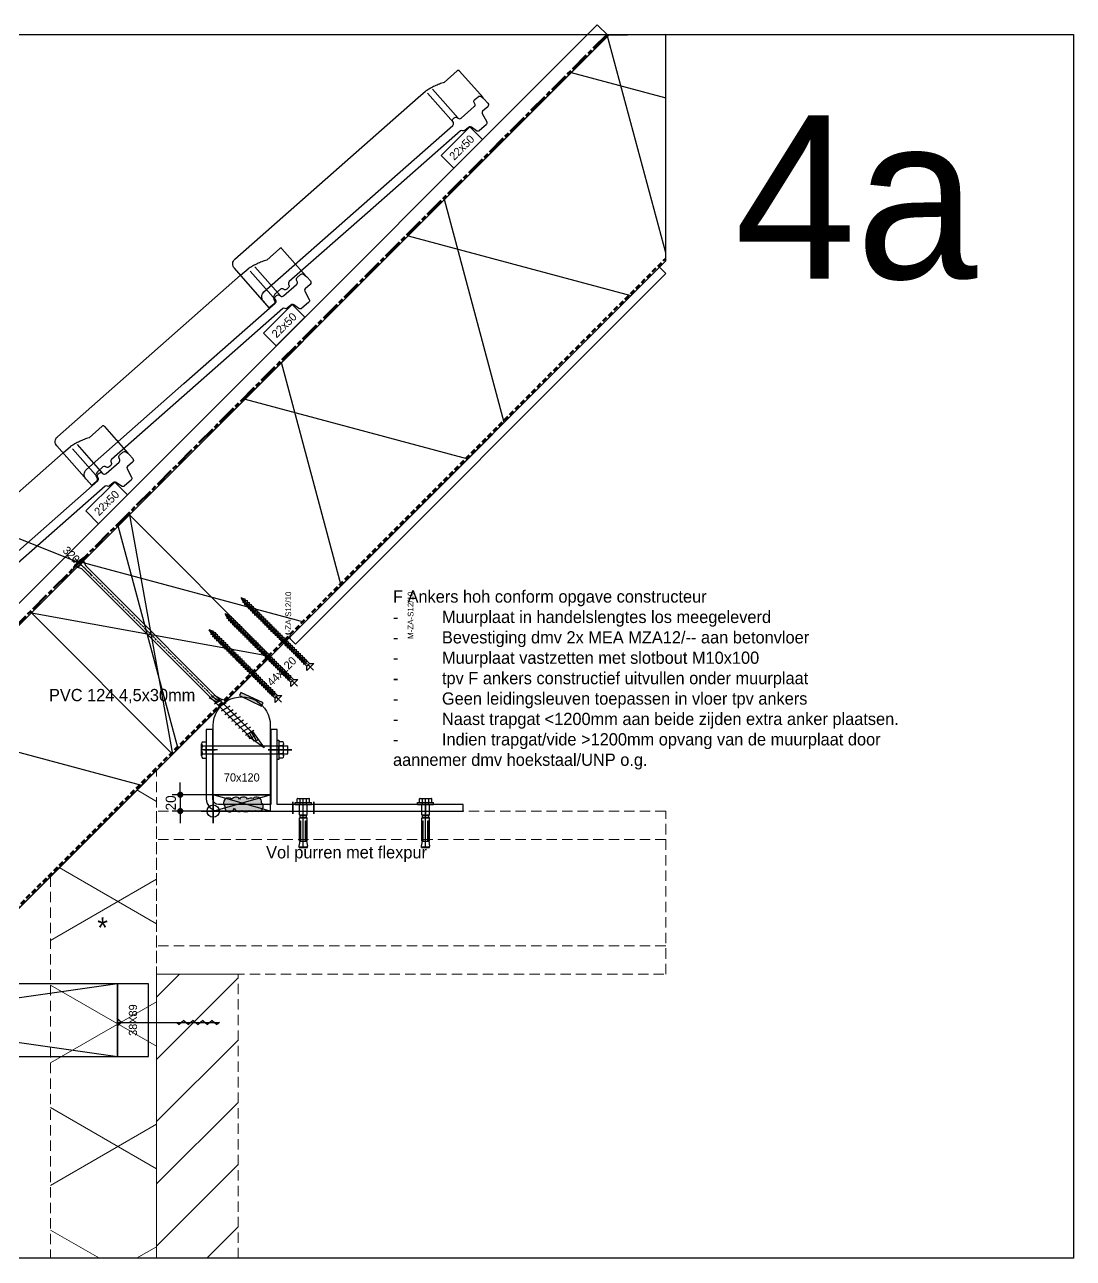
# Model space of a CAD drawing. Header units: millimetres. Extents: x -109306 to 269542, y -22401 to 197206.
# Drawn here: x 253256 to 254542, y -15974 to -14462 of the extents above; entities that cross this region are included whole.
import ezdxf
from ezdxf import colors
from ezdxf.entities.mleader import LeaderData, LeaderLine
from ezdxf.enums import TextEntityAlignment as Align
from ezdxf.math import Vec2, Vec3

# ---------------------------------------------------------------- set-up
doc = ezdxf.new("R2010")
doc.units = ezdxf.units.MM
for name, pattern in [('ACAD_ISO08W100', [36, 24, -3, 6, -3]), ('CENTER2', [1.125, 0.75, -0.125, 0.125, -0.125]), ('DASHDOT', [18.5, 12, -3, 0.5, -3]), ('DASHED', [19.049999999999997, 12.7, -6.35]), ('DASHED2', [9.524999999999999, 6.349999999999999, -3.174999999999999])]:
    doc.linetypes.add(name, pattern=pattern)
for name, color, linetype in [('EHP Bevestigingsmiddelen', 1, 'Continuous'), ('EHP Luchtdichting', 6, 'Continuous'), ('EHP Maatvoering', 1, 'Continuous'), ('EHP Tekst', 1, 'Continuous')]:
    doc.layers.add(name, color=color, linetype=linetype)
for name, color, linetype, lineweight in [('EHP Dampdichte folie', 3, 'DASHED2', 60), ('EHP Dampopen folie', 5, 'ACAD_ISO08W100', 60), ('EHP Derden', 8, 'DASHED', 13)]:
    doc.layers.add(name, color=color, linetype=linetype, lineweight=lineweight)
doc.layers.add('EHP Hulplijnen tekst niet printen', color=4, linetype='Continuous', plot=False)
doc.styles.add('BouwTek', font='arial.ttf')
doc.styles.get("Standard").update_dxf_attribs({"font": ''})
doc.styles.get('Standard').set_extended_font_data('Century Gothic')
doc.dimstyles.new('RFWOOD_FULL_DETAIL', dxfattribs={"dimscale": 5, "dimtxt": 2.5, "dimasz": 1.5, "dimexe": 2, "dimexo": 0, "dimgap": 1, "dimtad": 1, "dimdec": 0, "dimrnd": 0.001, "dimzin": 0, "dimdsep": 46, "dimtxsty": 'Standard', "dimblk1": 'DOT', "dimblk2": 'DOT', "dimsah": 1, "dimcen": 0.09, "dimdle": 2, "dimclrd": 6, "dimclre": 8, "dimclrt": 7, "dimazin": 0, "dimtfac": 1, "dimtdec": 0, "dimtix": 1, "dimtmove": 2, "dimatfit": 3, "dimfxl": 1, "dimtolj": 1, "dimtzin": 0, "dimarcsym": 0})

# ---------------------------------------------------------------- blocks, each defined once
blk = doc.blocks.new('*U724')
h = blk.add_hatch()
h.set_pattern_fill('ISOLATIE', color=256, scale=129.9999999999988, angle=90.00000000000001, style=0, pattern_type=2)
h.set_pattern_definition([(150, (2.364686224609592e-12, 8.751096975251757e-28), (-64.99999999999937, -112.583302491976), []), (210, (2.364686224609592e-12, 8.751096975251757e-28), (64.9999999999994, -112.583302491976), [])])
h.paths.add_polyline_path([(-129.9999999999993, 468.1924804552005), (-129.9999999999988, -5.388282412847426e-14), (0, 0), (1.771833159794451e-12, 598.1924656333542), (-64.99999999999883, 533.1924649630301)])
blk.add_lwpolyline([(-129.9999999999993, 468.1924804552005), (-129.9999999999988, -5.388282412847426e-14), (0, 0), (0, 0), (1.771833159794451e-12, 598.1924656333542), (-64.99999999999883, 533.1924649630301)], close=True)
blk = doc.blocks.new('*U675')
at = {"layer": 'EHP Bevestigingsmiddelen', "color": 1, "linetype": 'DASHDOT', "ltscale": 0.2}
blk.add_line((239.385843, -3.636214033244908e-15), (-9.120789999999943, 5.584688692939765e-16), dxfattribs=at)
at = {"layer": 'EHP Bevestigingsmiddelen'}
for p, q in [((-1.499999999999999, 9.5), (-2.5, 9.5)), ((-2.5, -9.5), (-2.5, 9.5)), ((7.041486534478669e-16, 11.5), (-1.499999999999999, 11.5)), ((-1.500000000000001, -11.5), (-1.499999999999999, 11.5)), ((-1.500000000000001, -11.5), (-1.499999999999999, 11.5)), ((0.7862359999999174, 5.334553000000597), (-1.5, 5.334553000000597)), ((-7.041486534478669e-16, -11.5), (7.041486534478669e-16, 11.5)), ((5.766851000000315, 3.000001000000338), (0.7862359999999174, 5.334553000000597)), ((0.7862359999999168, -5.334553000000597), (0.7862359999999174, 5.334553000000597)), ((293.8792100000001, 3.000001000000331), (5.766851000000315, 3.000001000000338)), ((238.8152770000006, 1.471101000002815), (227.9880080000003, 4.376712999997832)), ((239.6985880000002, -1.663065000000646), (228.8713180000004, 1.242548000001986)), ((240.9935390000001, -6.000001000000342), (237.8877090000005, 5.591109000000866)), ((240.9935370000003, -5.999998999999665), (237.8877090000005, 5.591109000000866)), ((246.9935370000003, -5.999998999999666), (243.8877090000005, 5.591111000001543)), ((252.9935370000003, -5.999998999999666), (249.8877069999999, 5.591111000001542)), ((253.0150560000002, -6.08030799999688), (249.9092259999998, 5.510801999997052)), ((259.0150560000002, -6.08030799999688), (255.9092280000004, 5.510801999997052)), ((265.0150560000002, -6.080307999996881), (261.9092280000004, 5.510801999997051)), ((271.0150540000004, -6.080307999996881), (267.9092259999998, 5.510801999997051)), ((277.0150560000002, -6.080307999996882), (273.9092259999998, 5.51080000000365)), ((283.0150560000002, -6.080307999996882), (279.9092280000004, 5.51080199999705)), ((289.0150560000002, -6.080307999996883), (285.9092280000004, 5.51080199999705)), ((295.0150540000004, -6.080307999996883), (291.9092259999998, 5.510801999997049)), ((292.6035300000003, 2.919622000001247), (298.528182, 4.509565000000286)), ((293.3277360000002, 0.2168509999973979), (304.1550050000005, 3.12246299999969)), ((318.8792100000001, -0.08030799999688439), (293.8792100000001, 4.000001000000331)), ((293.8792100000001, 3.000001000000331), (298.8835730000001, 3.183227000001345)), ((294.0519410000006, -2.485919999999176), (304.8792100000001, 0.4196920000031165)), ((300.5626090000005, -3.083022999999237), (298.7890700000007, 3.535917000001056)), ((306.6791830000002, -2.080307999996883), (305.4978920000003, 2.32832900000357)), ((-1.500000000000001, -9.5), (-2.5, -9.5)), ((0.7862359999999168, -5.334553000000597), (-1.5, -5.334553000000597)), ((-7.041486534478669e-16, -11.5), (-1.500000000000001, -11.5)), ((0.7862359999999168, -5.334553000000597), (5.766859000000295, -2.999998999999662)), ((294.4791560000003, -2.999998999999669), (5.766859000000295, -2.999998999999662)), ((240.5818980000004, -4.797229999996492), (229.754629, -1.891618000001475)), ((300.5471219999999, -3.025223999997259), (294.1896880000004, -2.999998999999669)), ((294.4791560000003, -3.999998999999669), (318.8792100000001, -0.08030799999688439))]:
    blk.add_line(p, q, dxfattribs=at)
blk.add_arc((28.29265649457668, -1.596603505066713e-14), 32.22479936311466, 162.8542148079576, 197.1457851920423, dxfattribs=at)
blk = doc.blocks.new('*U744')
at = {"layer": 'EHP Bevestigingsmiddelen', "color": 1, "linetype": 'DASHDOT', "ltscale": 0.2}
blk.add_line((13.70786104431774, -13.70786104431782), (-6.449372458778408, 6.449372458778413), dxfattribs=at)
at = {"layer": 'EHP Bevestigingsmiddelen', "xscale": -1, "rotation": 134.9999999999999}
blk.add_blockref('*U675', (0, 0), dxfattribs=at)
at = {"layer": 'EHP Hulplijnen tekst niet printen', "insert": (-11.13097796459043, 11.13097796459047), "char_height": 10, "attachment_point": 5, "rotation": 314.9999999999999}
blk.add_mtext_dynamic_manual_height_columns('320', width=10.98533508774472, gutter_width=17.5, heights=[0], dxfattribs=at)
blk = doc.blocks.new('*U720')
h = blk.add_hatch()
h.set_pattern_fill('ISOLATIE', color=256, scale=244.9999999999982, angle=45.00000008545901, style=0, pattern_type=2)
h.set_pattern_definition([(105.000000085459, (3.151238372976862e-12, -3.151238363576458e-12), (-236.6518273462404, -63.41066640309303), []), (165.000000085459, (3.151238372976862e-12, -3.151238363576458e-12), (-63.41066569714122, -236.6518275353995), [])])
h.paths.add_polyline_path([(778.6193429047969, 1125.101668525682), (-173.2411616490992, 173.2411611323065), (0, 0), (849.1248738544109, 849.1248763874147), (849.1248751209132, 1126.515874854648)])
blk.add_lwpolyline([(778.6193429047969, 1125.101668525682), (-173.2411616490992, 173.2411611323065), (0, 0), (0, 0), (849.1248738544109, 849.1248763874147), (849.1248751209132, 1126.515874854648)], close=True)
blk = doc.blocks.new('*U695')
at = {"linetype": 'DASHED'}
for p, q in [((624.4165200935822, 164.9999999999995), (0, 164.9999999999995)), ((624.4165200935822, 35), (0, 35))]:
    blk.add_line(p, q, dxfattribs=at)
blk.add_lwpolyline([(0, 0), (624.4165200935822, 0), (624.4165200935822, 199.9999999999995), (0, 199.9999999999995)], close=True)
blk = doc.blocks.new('*U779')
blk.add_lwpolyline([(0, 0), (642.2765652333262, 0), (642.2765652333262, 11), (0, 11)], close=True)
blk = doc.blocks.new('*U739')
h = blk.add_hatch()
h.set_pattern_fill('ANSI31', color=0, scale=17)
h.set_pattern_definition([(45, (0, 0), (-38.1660885145439, 38.1660885145439), [])])
h.paths.add_polyline_path([(99.99999999999997, 348.1924801726781), (-2.842170943040401e-14, 348.1924801726781), (-3.552713678800501e-15, 0), (100, 0)])
at = {"color": 0}
blk.add_lwpolyline([(0, 0), (100, 0), (99.99999999999997, 348.1924801726781), (-2.842170943040401e-14, 348.1924801726781)], close=True, dxfattribs=at)
blk = doc.blocks.new('*U829')
at = {"layer": 'EHP Luchtdichting'}
h = blk.add_hatch(color=256, dxfattribs=at)
h.dxf.hatch_style = 1
h.paths.add_polyline_path([(0.9661719328224038, 2.031996997100926), (-0.9661701618453697, -2.031997839162397), (26.12712874657679, -14.91427847028089), (28.05947084124456, -10.85028363401756)])
blk.add_lwpolyline([(0.9661719328224038, 2.031996997100926), (-0.9661701618453697, -2.031997839162397), (26.12712874657679, -14.91427847028089), (28.05947084124456, -10.85028363401756)], close=True, dxfattribs=at)
at = {"layer": 'EHP Tekst', "insert": (-234.5039613758325, 6.213475580671535), "char_height": 15, "attachment_point": 1}
blk.add_mtext('PVC 124 4,5x30mm', dxfattribs=at)
blk = doc.blocks.new('*U759')
at = {"layer": 'EHP Luchtdichting'}
h = blk.add_hatch(color=256, dxfattribs=at)
h.dxf.hatch_style = 1
h.paths.add_polyline_path([(17.97759843484995, 6.701033137158442, 0.5009931629464283), (8.369659142077099, 6.442218687980642, 0.9851154384178286), (1.06581410364015e-14, -2.155247569103102, 0.9803917446527538), (11.76817132044753, -4.490560694216697, 0.5432578860194801), (21.46068808083244, -7.211137894833032, 0.394785033153239), (29.65786921052789, -7.246099760520431, 0.3701170350084084), (37.46962585492905, -7.132079360571717, 0.9884348518990276), (44.98374915430769, 2.223051172029507, 0.7463641936139047), (34.64080124791234, 7.25994427138197, 0.3133491858978724), (27.82827717537232, 6.56387845980888, 0.5225869111324672)])
for centre, start, end in [((4.249297716562587, 2.080725626753555), 46.6284298213203, 224.9100278375492), ((13.27036341031687, 2.98055757295848), 38.32192274080449, 144.7641480450226), ((22.85524328130266, 3.206955182694207), 34.02034251008087, 144.384259526181), ((31.73535485930694, 2.010336544804687), 61.03723900159045, 130.6305988642216), ((39.0649711640636, 3.206955182694209), 350.5617818399564, 137.5071511889275), ((41.17227429106462, -2.410808921549734), 231.8947431954216, 50.56178183995668), ((5.907210330250173, -3.206373686267818), 169.9104195340665, 347.6413057235723), ((17.49690912049079, -2.706866993393725), 197.2944436649327, 311.3479246606533), ((25.57796785237284, -2.846735612404869), 226.6688991949123, 312.8423583533614), ((33.49728130617957, -2.635360691806648), 230.2154865366231, 311.4569730964595)]:
    blk.add_arc(centre, 5.999999999999999, start, end)
at = {"layer": 'EHP Tekst', "insert": (50.62367411404387, -51.01149848546788), "char_height": 15, "attachment_point": 1}
blk.add_mtext('Vol purren met flexpur', dxfattribs=at)
blk = doc.blocks.new('*U769')
blk.add_lwpolyline([(0, 0), (973.073719885903, 973.073719885907), (959.6386910433581, 986.508748728451), (-13.43502884254485, 13.43502884254394)], close=True)
blk = doc.blocks.new('*U682')
for p, q in [((0, -3.006056495016537), (-4.982855976176549, 2.810733797318337)), ((0, 3), (-9.094947017729282e-13, -123.006056495017)), ((0, -3.006056495016537), (4.982855976176552, 2.810733797318335)), ((-2.491427988089184, -79.38012930250544), (2.491427988087368, -73.56333901017058)), ((-9.078414705378649e-13, -70.65494386400314), (2.491427988087368, -73.56333901017058)), ((-2.491427988089184, -79.38012930250544), (2.491427988087366, -85.19691959484032)), ((-2.491427988089168, -91.0137098871752), (2.491427988087366, -85.19691959484032)), ((-2.491427988089168, -91.0137098871752), (2.491427988087366, -96.83050017951007)), ((-2.491427988089176, -102.6472904718449), (2.491427988087366, -96.83050017951007)), ((-2.491427988089176, -102.6472904718449), (2.491427988087366, -108.4640807641798)), ((-2.491427988089184, -114.2808710565147), (2.491427988087366, -108.4640807641798)), ((-2.491427988089184, -114.2808710565147), (2.491427988087367, -120.0976613488496)), ((-9.094947017729282e-13, -123.006056495017), (2.491427988087367, -120.0976613488496))]:
    blk.add_line(p, q)
blk = doc.blocks.new('_DOT')
at = {"color": 0, "linetype": 'ByBlock'}
blk.add_line((-0.5, 0), (-1, 0), dxfattribs=at)
at = {"color": 0, "linetype": 'ByBlock', "const_width": 0.5}
blk.add_lwpolyline([(-0.25, 0, 1), (0.25, 0, 1)], format="xyb", close=True, dxfattribs=at)
blk = doc.blocks.new('*D865')
at = {"layer": 'Defpoints', "color": 0, "transparency": 16777216}
for p in [(253486.4225142798, -15405.49323908675), (253446.4989692323, -15425.49323908675), (253486.9225142798, -15425.49323908675)]:
    blk.add_point(p, dxfattribs=at)
at = {"layer": 'EHP Maatvoering', "color": 6, "lineweight": -2, "transparency": 16777216}
for p, q in [((253446.4989692323, -15397.99323908675), (253446.4989692323, -15390.49323908675)), ((253446.4989692323, -15405.49323908675), (253446.4989692323, -15425.49323908675)), ((253446.4989692323, -15432.99323908675), (253446.4989692323, -15440.49323908675))]:
    blk.add_line(p, q, dxfattribs=at)
at = {"layer": 'EHP Maatvoering', "color": 8, "lineweight": -2, "transparency": 16777216}
for p, q in [((253486.4225142798, -15405.49323908675), (253436.4989692323, -15405.49323908675)), ((253486.9225142798, -15425.49323908675), (253436.4989692323, -15425.49323908675))]:
    blk.add_line(p, q, dxfattribs=at)
at = {"layer": 'EHP Maatvoering', "color": 6, "lineweight": -2, "transparency": 16777216, "xscale": 7.5, "yscale": 7.5, "zscale": 7.5}
for p, rotation in [((253446.4989692323, -15405.49323908675), 270), ((253446.4989692323, -15425.49323908675), 90)]:
    blk.add_blockref('_DOT', p, dxfattribs=dict(at, rotation=rotation))
at = {"layer": 'EHP Maatvoering', "color": 7, "transparency": 16777216, "insert": (253434.9345572677, -15415.49323908671), "char_height": 12.5, "attachment_point": 5, "rotation": 90}
blk.add_mtext('\\A1;20', dxfattribs=at)
blk = doc.blocks.new('BNOVH000B$2')
at = {"color": 1, "linetype": 'Continuous', "ltscale": 400}
blk.add_lwpolyline([(-4.607633, -72.63407099999999), (-0.507161, -7.984014999999999, -0.414214), (7.983656, -0.505826), (306.765381, -19.461395)], format="xyb", dxfattribs=at)
at = {"color": 1, "linetype": 'DASHED2', "ltscale": 400}
blk.add_lwpolyline([(306.765381, -19.461395), (318.913177, -20.232227, -0.063748), (342.582732, -28.872767), (363.816071, -30.219614, -0.414214), (365.685305, -32.342388), (362.930328, -75.772003)], format="xyb", dxfattribs=at)
for points in [[(315.653687, -71.612961), (318.674286, -24.001543)], [(323.528778, -72.112488), (326.549377, -24.501074)]]:
    blk.add_lwpolyline(points, dxfattribs=at)
at = {"color": 7, "linetype": 'Continuous', "ltscale": 400}
for points in [[(162.939163, -75.24762), (35.388271, -67.155594, 0.346419), (32.332868, -69.26175699999999), (32.208397, -69.663368, -0.34642), (29.152066, -71.76974), (26.880663, -71.62571700000001, -0.346418), (24.116321, -69.149877), (24.043949, -68.736298, 0.346419), (21.27807, -66.260763), (12.150923, -65.681381, 0.339449), (6.694334, -69.342673), (6.107766000000001, -71.08606, -0.339452), (3.074921, -73.12224300000001), (-4.607633, -72.63407099999999), (-3.911165, -61.656105, -0.414214), (4.57868, -54.17960799999999), (163.721054, -64.275009)], [(163.721054, -64.275009), (312.597626, -73.719734, 0.34642), (315.65294, -71.612962), (316.081909, -70.22963, -0.346418), (319.137209, -68.122364), (320.513977, -68.210251, -0.346419), (323.278875, -70.685866), (323.528778, -72.112488, 0.34642), (326.293636, -74.589384), (347.527344, -75.935265, 0.34642), (350.582755, -73.829089), (351.011627, -72.44516, -0.346409), (354.067276, -70.339005), (359.435699, -70.67935200000001, -0.346429), (362.200625, -73.155084), (362.653351, -75.73613), (362.783844, -78.09605400000001), (362.351929, -84.892128, -0.414214), (359.167991, -87.69696), (350.891724, -87.171593, 0.346418), (348.683398, -88.693428), (345.226959, -99.860466, -0.34642), (342.170061, -101.96707), (331.379486, -101.282631, -0.345772), (328.614772, -98.812945), (327.279694, -91.291748, 0.345782), (324.515422, -88.822875), (318.587646, -88.446442, -0.348737), (316.607744, -86.658449, 0.348633), (314.626961, -84.870368), (162.939163, -75.24762)]]:
    blk.add_lwpolyline(points, format="xyb", dxfattribs=at)
blk = doc.blocks.new('*U791')
blk.add_lwpolyline([(6.617444900424224e-24, -5.898893589963744e-24), (-3.952393967665557e-14, 89), (-38.00000000000005, 88.99999999999999), (-38, -1.687538997430238e-14)], close=True)
at = {"color": 1, "flags": 8}
blk.add_attdef('38X89', text='', height=10, rotation=90.00000000000001, dxfattribs=at).set_placement((-18.99999657066431, 44.5000056701973), align=Align.MIDDLE_CENTER)
blk = doc.blocks.new('*U795')
blk.add_lwpolyline([(4.679240163218177e-24, -4.679240163218432e-24), (35.35533905932834, 35.35533905932641), (19.79898987322471, 50.91168824543088), (-15.55634918610362, 15.55634918610447)], close=True)
at = {"color": 1, "flags": 8}
blk.add_attdef('22X50', text='', height=10, rotation=44.99999999999844, dxfattribs=at).set_placement((9.89949534819311, 25.45584457970956), align=Align.MIDDLE_CENTER)
blk = doc.blocks.new('*U817')
at = {"linetype": 'CENTER2', "ltscale": 5}
blk.add_line((-5.199999988079071, 0), (119.9997604191303, 0), dxfattribs=at)
at = {"linetype": 'Continuous', "ltscale": 100}
for p, q in [((0, -6), (0, 6)), ((0, 6), (3.800000011920929, 2.199999988079071)), ((3.800000011920929, 2.199999988079071), (7.321000009775162, 2.199999988079071)), ((3.800000011920929, 2.199999988079071), (3.800000011920929, -2.199999988079071)), ((7.321000009775162, 2.199999988079071), (8.500431448221207, 3.199999988079071)), ((7.321000009775162, 2.199999988079071), (8.500431448221207, -2.2016980946064)), ((9.679862886667252, 2.199999988079071), (8.500431448221207, 3.199999988079071)), ((8.500431448221207, 3.199999988079071), (8.500431448221207, -0.9210883378982544)), ((9.679862886667252, 2.199999988079071), (10.85929435491562, 2.199999988079071)), ((9.679862886667252, 2.199999988079071), (10.85929435491562, -2.2016980946064)), ((10.85929435491562, 2.199999988079071), (12.03872579336166, 3.199999988079071)), ((10.85929435491562, 2.199999988079071), (12.03872579336166, -2.2016980946064)), ((13.21815726161003, 2.199999988079071), (12.03872579336166, 3.199999988079071)), ((12.03872579336166, 3.199999988079071), (12.03872579336166, -0.9210883378982544)), ((13.21815726161003, 2.199999988079071), (14.39758870005608, 2.199999988079071)), ((13.21815726161003, 2.199999988079071), (14.39758870005608, -2.2016980946064)), ((14.39758870005608, 2.199999988079071), (15.57702013850212, 3.199999988079071)), ((14.39758870005608, 2.199999988079071), (15.57702013850212, -2.2016980946064)), ((16.75645160675049, 2.199999988079071), (15.57702013850212, 3.199999988079071)), ((15.57702013850212, 3.199999988079071), (15.57702013850212, -0.9210883378982544)), ((16.75645160675049, 2.199999988079071), (17.93588304519653, 2.199999988079071)), ((16.75645160675049, 2.199999988079071), (17.93588304519653, -2.2016980946064)), ((17.93758869171143, 2.199999988079071), (19.11702015995979, 3.199999988079071)), ((17.93758869171143, 2.199999988079071), (19.11702015995979, -2.2016980946064)), ((19.11702015995979, 3.199999988079071), (19.11702015995979, -0.9210883378982544)), ((20.29645159840584, 2.199999988079071), (19.11702015995979, 3.199999988079071)), ((20.29645159840584, 2.199999988079071), (21.47588306665421, -2.2016980946064)), ((20.29645159840584, 2.199999988079071), (21.47588306665421, 2.199999988079071)), ((21.47588306665421, 2.199999988079071), (22.65531450510025, 3.199999988079071)), ((21.47588306665421, 2.199999988079071), (22.65531450510025, -2.2016980946064)), ((23.83645159006119, 2.199999988079071), (22.65702015161514, 3.199999988079071)), ((22.65702015161514, 3.199999988079071), (22.65702015161514, -0.9210883378982544)), ((23.83645159006119, 2.199999988079071), (25.01588305830956, 2.199999988079071)), ((23.83645159006119, 2.199999988079071), (25.01588305830956, -2.2016980946064)), ((25.01588305830956, 2.199999988079071), (26.1953144967556, 3.199999988079071)), ((25.01588305830956, 2.199999988079071), (26.1953144967556, -2.2016980946064)), ((26.19702014327049, 3.199999988079071), (26.19702014327049, -0.9210883378982544)), ((27.37645161151886, 2.199999988079071), (26.19702014327049, 3.199999988079071)), ((27.37645161151886, 2.199999988079071), (28.5558830499649, -2.2016980946064)), ((27.37645161151886, 2.199999988079071), (28.5558830499649, 2.199999988079071)), ((28.5558830499649, 2.199999988079071), (29.73531451821327, 3.199999988079071)), ((28.5558830499649, 2.199999988079071), (29.73531451821327, -2.2016980946064)), ((29.73702016472816, 3.199999988079071), (29.73702016472816, -0.9210883378982544)), ((30.91645160317421, 2.199999988079071), (29.73702016472816, 3.199999988079071)), ((30.91645160317421, 2.199999988079071), (32.09588304162025, -2.2016980946064)), ((30.91645160317421, 2.199999988079071), (32.09588304162025, 2.199999988079071)), ((32.09588304162025, 2.199999988079071), (33.27531450986862, 3.199999988079071)), ((32.09588304162025, 2.199999988079071), (33.27531450986862, -2.2016980946064)), ((33.27702015638351, 3.199999988079071), (33.27702015638351, -0.9210883378982544)), ((34.45645159482956, 2.199999988079071), (33.27702015638351, 3.199999988079071)), ((34.45645159482956, 2.199999988079071), (35.63588306307793, -2.2016980946064)), ((34.45645159482956, 2.199999988079071), (35.63588306307793, 2.199999988079071)), ((35.63588306307793, 2.199999988079071), (36.81531450152397, 3.199999988079071)), ((35.63588306307793, 2.199999988079071), (36.81531450152397, -2.2016980946064)), ((36.81702014803886, 3.199999988079071), (36.81702014803886, -0.9210883378982544)), ((37.99645161628723, 2.199999988079071), (36.81702014803886, 3.199999988079071)), ((37.99645161628723, 2.199999988079071), (39.17588305473328, 2.199999988079071)), ((37.99645161628723, 2.199999988079071), (39.17588305473328, -2.2016980946064)), ((39.17588305473328, 2.199999988079071), (40.35531449317932, 3.199999988079071)), ((39.17588305473328, 2.199999988079071), (40.35531449317932, -2.2016980946064)), ((41.53645160794258, 2.199999988079071), (40.35702013969421, 3.199999988079071)), ((40.35702013969421, 3.199999988079071), (40.35702013969421, -0.9210883378982544)), ((41.53645160794258, 2.199999988079071), (42.71588304638863, 2.199999988079071)), ((41.53645160794258, 2.199999988079071), (42.71588304638863, -2.2016980946064)), ((42.71588304638863, 2.199999988079071), (43.89531451463699, 3.199999988079071)), ((42.71588304638863, 2.199999988079071), (43.89531451463699, -2.2016980946064)), ((45.07645159959793, 2.199999988079071), (43.89702016115189, 3.199999988079071)), ((43.89702016115189, 3.199999988079071), (43.89702016115189, -0.9210883378982544)), ((45.07645159959793, 2.199999988079071), (46.2558830678463, 2.199999988079071)), ((45.07645159959793, 2.199999988079071), (46.2558830678463, -2.2016980946064)), ((46.2558830678463, 2.199999988079071), (47.43531450629234, 3.199999988079071)), ((46.2558830678463, 2.199999988079071), (47.43531450629234, -2.2016980946064)), ((48.61645159125328, 2.199999988079071), (47.43702015280724, 3.199999988079071)), ((47.43702015280724, 3.199999988079071), (47.43702015280724, -0.9210883378982544)), ((48.61645159125328, 2.199999988079071), (49.79588305950165, 2.199999988079071)), ((48.61645159125328, 2.199999988079071), (49.79588305950165, -2.2016980946064)), ((49.79588305950165, 2.199999988079071), (50.97531449794769, 3.199999988079071)), ((49.79588305950165, 2.199999988079071), (50.97531449794769, -2.2016980946064)), ((52.15645161271095, 2.199999988079071), (50.97702014446259, 3.199999988079071)), ((50.97702014446259, 3.199999988079071), (50.97702014446259, -0.9210883378982544)), ((52.15645161271095, 2.199999988079071), (53.335883051157, 2.199999988079071)), ((52.15645161271095, 2.199999988079071), (53.335883051157, -2.2016980946064)), ((53.335883051157, 2.199999988079071), (54.51531448960304, 3.199999988079071)), ((53.335883051157, 2.199999988079071), (54.51531448960304, -2.2016980946064)), ((54.51702016592026, 3.199999988079071), (54.51702016592026, -0.9210883378982544)), ((55.6964516043663, 2.199999988079071), (54.51702016592026, 3.199999988079071)), ((55.6964516043663, 2.199999988079071), (56.87588304281235, -2.2016980946064)), ((55.6964516043663, 2.199999988079071), (56.87588304281235, 2.199999988079071)), ((56.87588304281235, 2.199999988079071), (58.05531451106071, 3.199999988079071)), ((56.87588304281235, 2.199999988079071), (58.05531451106071, -2.2016980946064)), ((58.05702015757561, 3.199999988079071), (58.05702015757561, -0.9210883378982544)), ((59.23645159602165, 2.199999988079071), (58.05702015757561, 3.199999988079071)), ((59.23645159602165, 2.199999988079071), (60.41588306427002, -2.2016980946064)), ((59.23645159602165, 2.199999988079071), (60.41588306427002, 2.199999988079071)), ((60.41588306427002, 2.199999988079071), (61.59531450271606, 3.199999988079071)), ((60.41588306427002, 2.199999988079071), (61.59531450271606, -2.2016980946064)), ((61.59702014923096, 3.199999988079071), (61.59702014923096, -0.9210883378982544)), ((62.77645161747932, 2.199999988079071), (61.59702014923096, 3.199999988079071)), ((62.77645161747932, 2.199999988079071), (63.95588305592537, -2.2016980946064)), ((62.77645161747932, 2.199999988079071), (63.95588305592537, 2.199999988079071)), ((63.95588305592537, 2.199999988079071), (65.13531449437141, 3.199999988079071)), ((63.95588305592537, 2.199999988079071), (65.13531449437141, -2.2016980946064)), ((65.1370201408863, 3.199999988079071), (65.1370201408863, -0.9210883378982544)), ((66.31645160913467, 2.199999988079071), (65.1370201408863, 3.199999988079071)), ((66.31645160913467, 2.199999988079071), (67.49588304758072, -2.2016980946064)), ((66.31645160913467, 2.199999988079071), (67.49588304758072, 2.199999988079071)), ((67.49588304758072, 2.199999988079071), (68.67531451582909, 3.199999988079071)), ((67.49588304758072, 2.199999988079071), (68.67531451582909, -2.2016980946064)), ((69.85474595427513, 2.199999988079071), (68.67531451582909, 3.199999988079071)), ((68.67531451582909, 3.199999988079071), (68.67531451582909, -0.9210883378982544)), ((69.85474595427513, 2.199999988079071), (71.03417739272118, -2.2016980946064)), ((69.85474595427513, 2.199999988079071), (71.03417739272118, 2.199999988079071)), ((71.03417739272118, 2.199999988079071), (72.21360886096954, 3.199999988079071)), ((71.03417739272118, 2.199999988079071), (72.21360886096954, -2.2016980946064)), ((72.21360886096954, 3.199999988079071), (72.21360886096954, -0.9210883378982544)), ((73.39304029941559, 2.199999988079071), (72.21360886096954, 3.199999988079071)), ((73.39304029941559, 2.199999988079071), (74.57247176766396, 2.199999988079071)), ((73.39304029941559, 2.199999988079071), (74.57247176766396, -2.2016980946064)), ((74.57247176766396, 2.199999988079071), (75.75190320611, 3.199999988079071)), ((74.57247176766396, 2.199999988079071), (75.75190320611, -2.2016980946064)), ((75.75190320611, 3.199999988079071), (75.75190320611, -0.9210883378982544)), ((76.93133464455605, 2.199999988079071), (75.75190320611, 3.199999988079071)), ((76.93133464455605, 2.199999988079071), (78.11076611280441, 2.199999988079071)), ((76.93133464455605, 2.199999988079071), (78.11076611280441, -2.2016980946064)), ((78.11076611280441, 2.199999988079071), (79.29019755125046, 3.199999988079071)), ((78.11076611280441, 2.199999988079071), (79.29019755125046, -2.2016980946064)), ((79.29019755125046, 3.199999988079071), (79.29019755125046, -0.9210883378982544)), ((80.46962901949883, 2.199999988079071), (79.29019755125046, 3.199999988079071)), ((80.46962901949883, 2.199999988079071), (81.64906045794487, 2.199999988079071)), ((80.46962901949883, 2.199999988079071), (81.64906045794487, -2.2016980946064)), ((81.64906045794487, 2.199999988079071), (82.82849189639091, 3.199999988079071)), ((81.64906045794487, 2.199999988079071), (82.82849189639091, -2.2016980946064)), ((82.82849189639091, 3.199999988079071), (82.82849189639091, -0.9210883378982544)), ((84.00792336463928, 2.199999988079071), (82.82849189639091, 3.199999988079071)), ((84.00792336463928, 2.199999988079071), (85.18735480308533, 2.199999988079071)), ((84.00792336463928, 2.199999988079071), (85.18735480308533, -2.2016980946064)), ((85.18735480308533, 2.199999988079071), (86.3667862713337, 3.199999988079071)), ((85.18735480308533, 2.199999988079071), (86.3667862713337, -2.2016980946064)), ((86.3667862713337, 3.199999988079071), (86.3667862713337, -0.9210883378982544)), ((87.54621770977974, 2.199999988079071), (86.3667862713337, 3.199999988079071)), ((87.54621770977974, 2.199999988079071), (88.72564914822578, 2.199999988079071)), ((87.54621770977974, 2.199999988079071), (88.72564914822578, -2.2016980946064)), ((88.72564914822578, 2.199999988079071), (89.90508061647415, 3.199999988079071)), ((88.72564914822578, 2.199999988079071), (89.90508061647415, -2.2016980946064)), ((89.90508061647415, 3.199999988079071), (89.90508061647415, -0.9210883378982544)), ((91.0845120549202, 2.199999988079071), (89.90508061647415, 3.199999988079071)), ((91.0845120549202, 2.199999988079071), (92.26394352316856, 2.199999988079071)), ((91.0845120549202, 2.199999988079071), (92.26394352316856, -2.2016980946064)), ((92.26394352316856, 2.199999988079071), (93.44337496161461, 3.199999988079071)), ((92.26394352316856, 2.199999988079071), (93.44337496161461, -2.2016980946064)), ((93.44337496161461, 3.199999988079071), (93.44337496161461, -0.9210883378982544)), ((94.62280640006065, 2.199999988079071), (93.44337496161461, 3.199999988079071)), ((94.62280640006065, 2.199999988079071), (95.80223786830902, 2.199999988079071)), ((94.62280640006065, 2.199999988079071), (95.80223786830902, -2.2016980946064)), ((95.80223786830902, 2.199999988079071), (96.98166930675507, 3.199999988079071)), ((95.80223786830902, 2.199999988079071), (96.98166930675507, -2.2016980946064)), ((96.98166930675507, 3.199999988079071), (96.98166930675507, -0.9210883378982544)), ((98.16110077500343, 2.199999988079071), (96.98166930675507, 3.199999988079071)), ((98.16110077500343, 2.199999988079071), (99.34053221344948, 2.199999988079071)), ((98.16110077500343, 2.199999988079071), (99.34053221344948, -2.2016980946064)), ((99.34053221344948, 2.199999988079071), (100.5199636518955, 3.199999988079071)), ((99.34053221344948, 2.199999988079071), (100.5199636518955, -2.2016980946064)), ((100.5216693282127, 3.199999988079071), (100.5216693282127, -0.9210883378982544)), ((101.7011007666588, 2.199999988079071), (100.5216693282127, 3.199999988079071)), ((101.7011007666588, 2.199999988079071), (102.8805322051048, -2.2016980946064)), ((101.7011007666588, 2.199999988079071), (102.8805322051048, 2.199999988079071)), ((102.8805322051048, 2.199999988079071), (104.0599636733532, 3.199999988079071)), ((102.8805322051048, 2.199999988079071), (104.0599636733532, -2.2016980946064)), ((104.0599636733532, 3.199999988079071), (104.0599636733532, -0.9210883378982544)), ((105.2393951117992, 2.199999988079071), (104.0599636733532, 3.199999988079071)), ((105.2411007583141, 2.199999988079071), (106.4205322265625, -2.2016980946064)), ((105.2411007583141, 2.199999988079071), (106.4205322265625, 2.199999988079071)), ((106.4205322265625, 2.199999988079071), (107.5999636650085, 3.199999988079071)), ((106.4205322265625, 2.199999988079071), (107.5999636650085, -2.2016980946064)), ((108.7793951034546, 2.199999988079071), (107.5999636650085, 3.199999988079071)), ((107.5999636650085, 3.199999988079071), (107.5999636650085, -0.9210883378982544)), ((108.7793951034546, 2.199999988079071), (109.958826571703, -2.2016980946064)), ((108.7793951034546, 2.199999988079071), (109.958826571703, 2.199999988079071)), ((109.958826571703, 2.199999988079071), (111.138258010149, 3.199999988079071)), ((109.958826571703, 2.199999988079071), (111.138258010149, -2.2016980946064)), ((111.138258010149, 3.199999988079071), (111.138258010149, -0.9210883378982544)), ((112.3176894783974, 1.800000011920929), (111.138258010149, 3.199999988079071)), ((112.3176894783974, 1.800000011920929), (113.4971209168434, -1.801698088645935)), ((112.3176894783974, 1.800000011920929), (113.4971209168434, 1.599999994039536)), ((113.4971209168434, 1.599999994039536), (114.6765523552895, -1.601698100566864)), ((114.6765523552895, 2.599999994039536), (114.6765523552895, -0.9210883378982544)), ((115.8559838235378, 1.199999988079071), (117.0354152619839, -1.2016980946064)), ((3.800000011920929, -2.199999988079071), (0, -6)), ((3.800000011920929, -2.199999988079071), (8.500431448221207, -2.2016980946064)), ((8.500431448221207, -2.2016980946064), (9.679862886667252, -3.2016980946064)), ((10.85929435491562, -2.2016980946064), (9.679862886667252, -3.2016980946064)), ((10.85929435491562, -2.2016980946064), (12.03872579336166, -2.2016980946064)), ((12.03872579336166, -2.2016980946064), (13.21815726161003, -3.2016980946064)), ((14.39758870005608, -2.2016980946064), (13.21815726161003, -3.2016980946064)), ((14.39758870005608, -2.2016980946064), (15.57702013850212, -2.2016980946064)), ((15.57702013850212, -2.2016980946064), (16.75645160675049, -3.2016980946064)), ((17.93588304519653, -2.2016980946064), (16.75645160675049, -3.2016980946064)), ((17.93758869171143, -2.2016980946064), (19.11702015995979, -2.2016980946064)), ((19.11702015995979, -2.2016980946064), (20.29645159840584, -3.2016980946064)), ((21.47588306665421, -2.2016980946064), (20.29645159840584, -3.2016980946064)), ((21.47588306665421, -2.2016980946064), (22.65531450510025, -2.2016980946064)), ((22.65702015161514, -2.2016980946064), (23.83645159006119, -3.2016980946064)), ((25.01588305830956, -2.2016980946064), (23.83645159006119, -3.2016980946064)), ((25.01588305830956, -2.2016980946064), (26.1953144967556, -2.2016980946064)), ((26.19702014327049, -2.2016980946064), (27.37645161151886, -3.2016980946064)), ((28.5558830499649, -2.2016980946064), (27.37645161151886, -3.2016980946064)), ((28.5558830499649, -2.2016980946064), (29.73531451821327, -2.2016980946064)), ((29.73702016472816, -2.2016980946064), (30.91645160317421, -3.2016980946064)), ((32.09588304162025, -2.2016980946064), (30.91645160317421, -3.2016980946064)), ((32.09588304162025, -2.2016980946064), (33.27531450986862, -2.2016980946064)), ((33.27702015638351, -2.2016980946064), (34.45645159482956, -3.2016980946064)), ((35.63588306307793, -2.2016980946064), (34.45645159482956, -3.2016980946064)), ((35.63588306307793, -2.2016980946064), (36.81531450152397, -2.2016980946064)), ((36.81702014803886, -2.2016980946064), (37.99645161628723, -3.2016980946064)), ((39.17588305473328, -2.2016980946064), (37.99645161628723, -3.2016980946064)), ((39.17588305473328, -2.2016980946064), (40.35531449317932, -2.2016980946064)), ((40.35702013969421, -2.2016980946064), (41.53645160794258, -3.2016980946064)), ((42.71588304638863, -2.2016980946064), (41.53645160794258, -3.2016980946064)), ((42.71588304638863, -2.2016980946064), (43.89531451463699, -2.2016980946064)), ((43.89702016115189, -2.2016980946064), (45.07645159959793, -3.2016980946064)), ((46.2558830678463, -2.2016980946064), (45.07645159959793, -3.2016980946064)), ((46.2558830678463, -2.2016980946064), (47.43531450629234, -2.2016980946064)), ((47.43702015280724, -2.2016980946064), (48.61645159125328, -3.2016980946064)), ((49.79588305950165, -2.2016980946064), (48.61645159125328, -3.2016980946064)), ((49.79588305950165, -2.2016980946064), (50.97531449794769, -2.2016980946064)), ((50.97702014446259, -2.2016980946064), (52.15645161271095, -3.2016980946064)), ((53.335883051157, -2.2016980946064), (52.15645161271095, -3.2016980946064)), ((53.335883051157, -2.2016980946064), (54.51531448960304, -2.2016980946064)), ((54.51702016592026, -2.2016980946064), (55.6964516043663, -3.2016980946064)), ((56.87588304281235, -2.2016980946064), (55.6964516043663, -3.2016980946064)), ((56.87588304281235, -2.2016980946064), (58.05531451106071, -2.2016980946064)), ((58.05702015757561, -2.2016980946064), (59.23645159602165, -3.2016980946064)), ((60.41588306427002, -2.2016980946064), (59.23645159602165, -3.2016980946064)), ((60.41588306427002, -2.2016980946064), (61.59531450271606, -2.2016980946064)), ((61.59702014923096, -2.2016980946064), (62.77645161747932, -3.2016980946064)), ((63.95588305592537, -2.2016980946064), (62.77645161747932, -3.2016980946064)), ((63.95588305592537, -2.2016980946064), (65.13531449437141, -2.2016980946064)), ((65.1370201408863, -2.2016980946064), (66.31645160913467, -3.2016980946064)), ((67.49588304758072, -2.2016980946064), (66.31645160913467, -3.2016980946064)), ((67.49588304758072, -2.2016980946064), (68.67531451582909, -2.2016980946064)), ((68.67531451582909, -2.2016980946064), (69.85474595427513, -3.2016980946064)), ((71.03417739272118, -2.2016980946064), (69.85474595427513, -3.2016980946064)), ((71.03417739272118, -2.2016980946064), (72.21360886096954, -2.2016980946064)), ((72.21360886096954, -2.2016980946064), (73.39304029941559, -3.2016980946064)), ((74.57247176766396, -2.2016980946064), (73.39304029941559, -3.2016980946064)), ((74.57247176766396, -2.2016980946064), (75.75190320611, -2.2016980946064)), ((75.75190320611, -2.2016980946064), (76.93133464455605, -3.2016980946064)), ((78.11076611280441, -2.2016980946064), (76.93133464455605, -3.2016980946064)), ((78.11076611280441, -2.2016980946064), (79.29019755125046, -2.2016980946064)), ((79.29019755125046, -2.2016980946064), (80.46962901949883, -3.2016980946064)), ((81.64906045794487, -2.2016980946064), (80.46962901949883, -3.2016980946064)), ((81.64906045794487, -2.2016980946064), (82.82849189639091, -2.2016980946064)), ((82.82849189639091, -2.2016980946064), (84.00792336463928, -3.2016980946064)), ((85.18735480308533, -2.2016980946064), (84.00792336463928, -3.2016980946064)), ((85.18735480308533, -2.2016980946064), (86.3667862713337, -2.2016980946064)), ((86.3667862713337, -2.2016980946064), (87.54621770977974, -3.2016980946064)), ((88.72564914822578, -2.2016980946064), (87.54621770977974, -3.2016980946064)), ((88.72564914822578, -2.2016980946064), (89.90508061647415, -2.2016980946064)), ((89.90508061647415, -2.2016980946064), (91.0845120549202, -3.2016980946064)), ((92.26394352316856, -2.2016980946064), (91.0845120549202, -3.2016980946064)), ((92.26394352316856, -2.2016980946064), (93.44337496161461, -2.2016980946064)), ((93.44337496161461, -2.2016980946064), (94.62280640006065, -3.2016980946064)), ((95.80223786830902, -2.2016980946064), (94.62280640006065, -3.2016980946064)), ((95.80223786830902, -2.2016980946064), (96.98166930675507, -2.2016980946064)), ((96.98166930675507, -2.2016980946064), (98.16110077500343, -3.2016980946064)), ((99.34053221344948, -2.2016980946064), (98.16110077500343, -3.2016980946064)), ((99.34053221344948, -2.2016980946064), (100.5199636518955, -2.2016980946064)), ((100.5216693282127, -2.2016980946064), (101.7011007666588, -3.2016980946064)), ((102.8805322051048, -2.2016980946064), (101.7011007666588, -3.2016980946064)), ((102.8805322051048, -2.2016980946064), (104.0599636733532, -2.2016980946064)), ((104.0599636733532, -2.2016980946064), (105.2393951117992, -3.2016980946064)), ((106.4205322265625, -2.2016980946064), (105.2411007583141, -3.2016980946064)), ((106.4205322265625, -2.2016980946064), (107.5999636650085, -2.2016980946064)), ((107.5999636650085, -2.2016980946064), (108.7793951034546, -3.2016980946064)), ((109.958826571703, -2.2016980946064), (108.7793951034546, -3.2016980946064)), ((109.958826571703, -2.2016980946064), (111.138258010149, -2.2016980946064)), ((111.138258010149, -2.2016980946064), (112.3176894783974, -3.2016980946064)), ((113.4971209168434, -1.801698088645935), (112.3176894783974, -3.2016980946064)), ((113.4971209168434, -1.801698088645935), (114.6765523552895, -1.601698100566864))]:
    blk.add_line(p, q, dxfattribs=at)
at = {"linetype": 'CENTER2', "ltscale": 100}
for p, q in [((113.4971209168434, 1.599999994039536), (114.6765523552895, 2.599999994039536)), ((115.8559838235378, 1.199999988079071), (114.6765523552895, 2.599999994039536)), ((115.8559838235378, 1.199999988079071), (119.9997604191303, 0)), ((117.0354152619839, -1.2016980946064), (119.9997604191303, 0)), ((114.6765523552895, -1.601698100566864), (115.8559838235378, -2.601698100566864)), ((117.0354152619839, -1.2016980946064), (115.8559838235378, -2.601698100566864))]:
    blk.add_line(p, q, dxfattribs=at)
blk = doc.blocks.new('s12 10')
at = {"color": 1}
for p, q in [((-9.873223999999027, 2.364020000000892), (9.846663000000262, 2.364020999999411)), ((-9.873223999999027, 0), (-9.873223999999027, 2.364020000000892)), ((-9.873223999999027, 0), (9.846663000000262, 0)), ((-7.5, 2.868700000000899), (-7.5, 7.01871299999948)), ((-6.67657699999836, 7.364020000000892), (6.816532000000734, 7.364020000000892)), ((-6.67657699999836, 2.496830000000045), (6.715390000001207, 2.496830000000045)), ((-4.833660000000236, -12.74751800000013), (-4.833660000000236, 0)), ((-3.98671800000011, 3.2116500000011), (-3.98671800000011, 6.601082999999562)), ((-3.705527999998594, 0), (-3.705527999998594, 2.364020000000892)), ((3.705529999999271, 0), (3.705529999999271, 2.364020999999411)), ((4.01328199999989, 3.21165099999962), (4.01328199999989, 6.601082000001043)), ((4.807099000001472, -12.74751800000013), (4.807099000001472, 0)), ((7.5, 2.868700000000899), (7.5, 7.01871299999948)), ((9.846663000000262, 0), (9.846663000000262, 2.364020999999411)), ((-4.833660000000236, -0.106246999999712), (4.807099000001472, -0.106246999999712)), ((-4.833660000000236, -12.74751800000013), (-4, -13.34751800000049)), ((-4.833660000000236, -12.74751800000013), (4.807099000001472, -12.74751800000013)), ((-4, -16), (-4, -13.34751800000049)), ((-4, -13.34751800000049), (4, -13.34751800000049)), ((4, -13.34751800000049), (4.807099000001472, -12.74751800000013)), ((4, -16), (4, -13.34751800000049)), ((-4.833660000000236, -16.10624699999971), (4.807099000001472, -16.10624699999971)), ((-4.833660000000236, -45.10624699999971), (-4.833660000000236, -16.10624699999971)), ((-4.727412000000186, -16), (4.727413000000524, -16)), ((-3.410388000000239, -45.10624699999971), (-3.410388000000239, -20.10624699999971)), ((-3.410388000000239, -20.10624699999971), (-2.910388000000239, -20.10624699999971)), ((-2.910388000000239, -45.10624699999971), (-2.910388000000239, -20.10624699999971)), ((2.859502999999677, -45.10624699999971), (2.859502999999677, -20.10624699999971)), ((2.859502999999677, -20.10624699999971), (3.359502999999677, -20.10624699999971)), ((3.359502999999677, -45.10624699999971), (3.359502999999677, -20.10624699999971)), ((4.807099000001472, -45.10624699999971), (4.807099000001472, -16.10624699999971)), ((-4.966470999999729, -51.20888399999967), (-3.969450000000506, -45.10624699999971)), ((-4.833660000000236, -45.10624699999971), (4.807099000001472, -45.10624699999971)), ((0, -52.63597999999911), (0, -39.97977600000013)), ((3.918684000000212, -45.10624699999971), (4.913347000001522, -51.20888399999967)), ((-4.966470999999729, -52.63597999999911), (-4.966470999999729, -51.20888399999967)), ((-4.966470999999729, -52), (4.913347000001522, -52)), ((-4.966470999999729, -52.63597999999911), (4.913347000001522, -52.63597999999911)), ((4.913347000001522, -52.63597999999911), (4.913347000001522, -51.20888399999967))]:
    blk.add_line(p, q, dxfattribs=at)
at = {"ltscale": 0.1}
blk.add_line((0, -51.12797800000044), (0, 6.94970000000103), dxfattribs=at)
at = {"color": 1}
for centre, radius, start, end in [((-6.623453000000154, 3.718683999999485), 1.206261, 223.774999999937, 266.9070000000663), ((-6.623453000000154, 6.168728000000556), 1.20654, 93.07870000002521, 136.2110000000551), ((-7.625715999998647, 3.468527999999424), 4.781457, 40.59499999999503, 54.55852100008444), ((-7.625715999998647, 6.343555999999808), 4.781058, 306.4306459999621, 319.405000000005), ((-0.374284000001353, 3.468527999999424), 4.781483, 125.4419170000401, 139.4000000000457), ((-0.374284000001353, 6.343555999999808), 4.781058, 220.5999999999543, 233.5693540000379), ((0.374284000001353, 3.468527999999424), 4.781457, 40.59499999999503, 54.55852100008444), ((0.374284000001353, 6.343555999999808), 4.781058, 306.4306459999621, 319.405000000005), ((7.625716999998986, 3.468527999999424), 4.781483, 125.4419170000401, 139.4000000000457), ((7.625716999998986, 6.343555999999808), 4.781058, 220.5999999999543, 233.5693540000379), ((6.650014999999257, 6.168728000000556), 1.206835, 43.7753000000556, 86.90800000004911), ((6.650014999999257, 3.718683999999485), 1.206554, 273.1060000000723, 316.2379999999858)]:
    blk.add_arc(centre, radius, start, end, dxfattribs=at)
blk = doc.blocks.new('*U850')
blk.add_blockref('s12 10', (0, 0))
at = {"layer": 'EHP Hulplijnen tekst niet printen', "insert": (-18.39617592027207, 231.9142203645042), "char_height": 7, "attachment_point": 5, "rotation": 90, "style": 'BouwTek'}
blk.add_mtext_dynamic_manual_height_columns('M-ZA-S12/10', width=580.1215574265989, gutter_width=9, heights=[0], dxfattribs=at)
blk = doc.blocks.new('*U848')
for p, q in [((13.79831990599632, 7.275957614183426e-12), (-6.201680094003677, 7.275957614183426e-12)), ((-6.000000000007276, -7.210832307806413), (-6, 7.247084889662801)), ((-4.5, 10.01363483980822), (0, 10.01363483980822)), ((-4.5, 5.013634839808219), (0, 5.013634839808219)), ((0, 10.01363483980822), (0, -9.977382257995487)), ((0, -5.532771982921986), (0, 5.532771982921986)), ((0, 5), (0, -5)), ((0, 5), (100.0000000000073, 5)), ((105, 7.275957614183426e-12), (79, 7.275957614183426e-12)), ((105, 7.275957614183426e-12), (79, 7.275957614183426e-12)), ((87, 7.275957614183426e-12), (105, 7.275957614183426e-12)), ((87, 7.275957614183426e-12), (105, 7.275957614183426e-12)), ((93.5, 10.01363483980822), (89, 10.01363483980822)), ((89, 10.01363483980822), (89, -9.977382257995487)), ((89, -5.532771982921986), (89, 5.532771982921986)), ((93.5, 5.013634839808219), (89, 5.013634839808219)), ((89, 5), (89, -5)), ((94.82778245471854, -7.151888985470578), (94.82778245471127, 7.306028211998637)), ((100.0000000000073, -5), (100.0000000000073, 5)), ((-4.5, -4.977382257995487), (0, -4.977382257995487)), ((-4.5, -9.977382257995487), (0, -9.977382257995487)), ((0, -4.999999999992724), (100.0000000000073, -5)), ((93.5, -4.977382257995487), (89, -4.977382257995487)), ((93.5, -9.977382257995487), (89, -9.977382257995487))]:
    blk.add_line(p, q)
blk.add_lwpolyline([(87, -12), (87, 12), (89, 12), (89, -12)], close=True)
for centre, radius, start, end in [((-3.191352266912872, 7.513634839808219), 2.821800646627076, 117.6302177861603, 242.3697822138397), ((3.068204970630177, 0.01812629090272821), 9.068232029433355, 146.5725876611237, 213.4274123388763), ((92.19135226691287, 7.513634839808219), 2.821800646627076, 297.6302177861602, 62.36978221383975), ((85.93179502936982, 0.01812629090272821), 9.068232029433355, 326.5725876611236, 33.42741233887634), ((-3.191352266912872, -7.477382257995487), 2.821800646627076, 117.6302177861603, 242.3697822138397), ((92.19135226691287, -7.477382257995487), 2.821800646627076, 297.6302177861602, 62.36978221383975)]:
    blk.add_arc(centre, radius, start, end)
blk = doc.blocks.new('*U845')
blk.add_lwpolyline([(69.99999999999955, 105), (69.99999999999955, 20), (-4.547473508864641e-13, 20.00000000000728), (-4.547473508864641e-13, 105.0000000000073, -0.9999999999999999)], format="xyb", close=True)
at = {"linetype": 'ByBlock'}
blk.add_lwpolyline([(306.4999999999995, 8), (260.4999999999995, 8), (260.4999999999995, 11.5), (260.4999999999995, -3.5), (260.4999999999995, 8), (123.4999999999995, 8), (123.4999999999995, 11.5), (123.4999999999995, -3.5), (123.4999999999995, 8), (97.49999999999955, 8), (97.49999999999955, 11.5), (97.49999999999955, -3.5), (97.49999999999955, 8), (78.49999999999955, 8), (78.49999999999955, 75), (81.49999999999955, 75), (67.49999999999955, 75), (78.49999999999955, 75), (78.49999999999955, 100), (70.49999999999955, 100), (70.49999999999955, 8), (6.499999999999545, 8, -0.414213562373095), (-0.5000000000004547, 15), (-0.5000000000004547, 75), (2.499999999999545, 75), (-11.50000000000045, 75), (-0.5000000000004547, 75), (-0.5000000000004547, 100), (-8.499999990446668, 100), (-8.499999990446668, 15, 0.414213562373095), (6.500000009553332, 0), (306.4999999999995, 0), (306.4999999999995, 8)], format="xyb", dxfattribs=at)
for points in [[(-4.547473508864641e-13, 20.00000000000728), (69.99999999999955, 20), (69.9999999999983, 0), (-4.547473508864641e-13, 20.00000000000728), (3.552713678800501e-15, -3.552713678800501e-15), (69.99999999999955, 20), (69.9999999999983, 0), (5.757077917265784e-15, -7.270628543665225e-12)], [(3.552713678800501e-15, -3.552713678800501e-15), (-15, -1.77635683940025e-15), (15, -1.77635683940025e-15), (3.552713678800501e-15, 0), (3.552713678800501e-15, 15), (-1.77635683940025e-15, -15), (0, 0)]]:
    blk.add_lwpolyline(points)
blk.add_circle((3.552713678800501e-15, -3.552713678800501e-15), 7.5)
for p in [(110.4999999999995, 8), (260.4999999999995, 8)]:
    blk.add_blockref('*U850', p)
at = {"layer": 'EHP Bevestigingsmiddelen'}
blk.add_blockref('*U848', (-8.499999990446668, 75), dxfattribs=at)
at = {"color": 1}
blk.add_attdef('HAKR', text='', height=10, rotation=45.00000000000161, dxfattribs=at).set_placement((83.92262783991063, 171.2106684194146), align=Align.MIDDLE_CENTER)
blk.add_attdef('70X120MP_ROND', text='', height=10, dxfattribs=at).set_placement((34.99999999999955, 41.22449072675113), align=Align.MIDDLE_CENTER)

msp = doc.modelspace()

# ---------------------------------------------------------------- linework, layer by layer
for p, q in [((252998.2623221001, -15448.17364517827), (253972.7502480189, -14473.68571925943)), ((253171.503480887, -15621.41479754967), (254041.8415594435, -14751.07671899316))]:
    msp.add_line(p, q)
for points in [[(253263.831709597, -15182.60425768138), (253437.0728709877, -15355.84541907208), (253557.2810237894, -15235.63726627037), (253384.0398623987, -15062.39610487966), (253263.831709597, -15182.60425768138), (253557.2810237894, -15235.63726627037), (253384.0398623987, -15062.39610487966), (253437.0728709877, -15355.84541907208)], [(252745.2874067504, -15726.17364197053), (252745.2874067504, -15637.17364197053), (253369.4248971277, -15726.17366158604), (253369.4248971277, -15637.17364197053), (252745.2874067504, -15726.17364197053), (253369.4248971277, -15726.17366158604), (253369.4248971277, -15637.17364197053), (252745.2874067504, -15637.17364197053)]]:
    msp.add_lwpolyline(points)
at = {"layer": 'EHP Dampdichte folie'}
msp.add_lwpolyline([(253170.0892673246, -15620.0005839873), (253170.0892673246, -15620.0005839873), (254041.8415594435, -14748.24829186843)], dxfattribs=at)
at = {"layer": 'EHP Dampopen folie'}
msp.add_lwpolyline([(253969.9218208942, -14473.68571925943), (253969.9218208942, -14473.68571925943), (253140.5316335306, -15303.07590662298), (253059.6094786184, -15383.9980615352), (252997.2549432146, -15447.16626629283), (252997.2549432146, -15447.16626629283), (252996.2623253078, -15448.17363034742), (252969.9785611004, -15517.98545173098)], dxfattribs=at)
at = {"layer": 'EHP Hulplijnen tekst niet printen'}
msp.add_lwpolyline([(252541.841860784, -14473.68572610809), (254541.8415594435, -14473.68572610809), (254541.8415594435, -15973.68571925943), (252541.841860784, -15973.68571925943)], close=True, dxfattribs=at)

# ---------------------------------------------------------------- block references
for name, p in [('*U769', (252998.2623253078, -15448.17364838602)), ('*U720', (253192.7166843226, -15600.20159411408)), ('*U744', (253323.9357859978, -15122.50018128052)), ('*U829', (253519.9521381635, -15282.02219011066)), ('*U759', (253501.1460870041, -15417.49323908675))]:
    msp.add_blockref(name, p)
for name, p, rotation in [('BNOVH000B$2', (253507.5885990553, -14754.18046720076), 44.99999999999994), ('BNOVH000B$2', (253289.7997104499, -14971.96935580622), 44.99999999999994), ('*U779', (253587.6834441923, -15220.79118227545), 44.99999999999848), ('BNOVH000B$2', (253072.0108218444, -15189.75824441168), 44.99999999999994)]:
    msp.add_blockref(name, p, dxfattribs=dict(rotation=rotation))
ref = msp.add_blockref('*U795', (253781.8774890143, -14637.6884269945))
ref.add_attrib('22X50', '22x50', dxfattribs={"color": 1, "height": 10, "rotation": 44.9999999999263}).set_placement((253791.7769843625, -14612.23258241477), align=Align.MIDDLE_CENTER)
ref = msp.add_blockref('*U795', (253564.0886004088, -14855.47731559996))
ref.add_attrib('22X50', '22x50', dxfattribs={"color": 1, "height": 10, "rotation": 44.9999999999263}).set_placement((253573.988095757, -14830.02147102024), align=Align.MIDDLE_CENTER)
ref = msp.add_blockref('*U795', (253346.2997118034, -15073.26620420541))
ref.add_attrib('22X50', '22x50', dxfattribs={"color": 1, "height": 10, "rotation": 44.9999999999263}).set_placement((253356.1992071515, -15047.81035962569), align=Align.MIDDLE_CENTER)
msp.add_blockref('*U845', (253486.9225142798, -15425.49323908675)).add_auto_attribs({'70X120MP_ROND': '70x120', 'HAKR': '44x120'})
ref = msp.add_blockref('*U791', (253407.4248971277, -15726.17366158604))
ref.add_attrib('38X89', '38X89', dxfattribs={"color": 1, "height": 10, "rotation": 90}).set_placement((253388.424900557, -15681.67365591585), align=Align.MIDDLE_CENTER)
at = {"xscale": -1, "rotation": 89.99999999999967}
msp.add_blockref('*U682', (253371.4189676453, -15684.67969846554), dxfattribs=at)
at = {"layer": 'EHP Derden'}
for name, p in [('*U724', (253417.4250241403, -15973.68571925943)), ('*U695', (253417.4250393499, -15625.49323908675)), ('*U739', (253417.4250241403, -15973.68571925943))]:
    msp.add_blockref(name, p, dxfattribs=at)
at = {"layer": 'EHP Hulplijnen tekst niet printen', "rotation": 135}
for p in [(253606.0682211144, -15249.07545404135), (253586.510578657, -15268.63309665553), (253566.9529361212, -15288.19073919133)]:
    msp.add_blockref('*U817', p, dxfattribs=at)

# ---------------------------------------------------------------- texts
msp.add_text('*', height=25).set_placement((253344.7239401471, -15580.85894572874, 688))
at = {"layer": 'EHP Hulplijnen tekst niet printen'}
msp.add_text('4a', height=200, dxfattribs=at).set_placement((254126.5193406364, -14772.92038767376))
at = {"layer": 'EHP Tekst'}
note = msp.add_mtext_dynamic_manual_height_columns('F Ankers hoh conform opgave constructeur\\P-^IMuurplaat in handelslengtes los meegeleverd\\P-^IBevestiging dmv 2x MEA MZA12/-- aan betonvloer\\P-^IMuurplaat vastzetten met slotbout M10x100\\P-^Itpv F ankers constructief uitvullen onder muurplaat\\P-^IGeen leidingsleuven toepassen in vloer tpv ankers\\P-^INaast trapgat <1200mm aan beide zijden extra anker plaatsen.\\P', width=664.3010126207082, gutter_width=100, heights=[225.9630127812773, 0], dxfattribs=dict(at, insert=(253707.4254390818, -15155.02922695305), char_height=15, attachment_point=1))
for column, words in zip(note.columns.linked_columns, ['-^IIndien trapgat/vide >1200mm opvang van de muurplaat door aannemer dmv hoekstaal/UNP o.g.']):
    column.text = words

# ---------------------------------------------------------------- dimensions: what is measured, and where the dimension line sits
at = {"layer": 'EHP Maatvoering'}
dim = msp.add_linear_dim(base=(253446.4989692323, -15425.49323908675), p1=(253486.4225142798, -15405.49323908675), p2=(253486.9225142798, -15425.49323908675), angle=90, dimstyle='RFWOOD_FULL_DETAIL', dxfattribs=at)
dim.commit()
dim.dimension.update_dxf_attribs({"geometry": '*D865', "text_midpoint": (253434.9345572677, -15415.49323908671)})

# ---------------------------------------------------------------- leaders
at = {"layer": 'EHP Tekst'}
ml = msp.add_multileader_mtext('Standard', dxfattribs=at)
ml.set_content('HTT 8x320 hoh 600mm\\Pincl. volgring rond 30mm', color=256)
ml.set_leader_properties()
ml.build(insert=Vec2(0, 0))
ml.multileader.update_dxf_attribs({"arrow_head_size": 10})
ctx = ml.context
ctx.base_point, ctx.char_height, ctx.arrow_head_size, ctx.plane_origin = Vec3(252915.5976418655, -15061.82899072836), 15, 10, Vec3(253322.8751258261, -15121.43952110874)
ctx.text_align_type = 2
notes = []
notes.append((ctx, [(0, (1, 1, 0), (253173.0531143332, -15061.82899072836), (-1, 0), 8, [(0, [(253322.875125826, -15121.43952110873)], 0, [])])]))
ctx.mtext.insert, ctx.mtext.alignment, ctx.mtext.flow_direction = Vec3(253163.0531143332, -15052.15699888608), 3, 5
for ctx, leaders in notes:
    for number, flags, end, landing, length, lines in leaders:
        leader = LeaderData()
        leader.index, (leader.has_last_leader_line, leader.has_dogleg_vector, leader.attachment_direction) = number, flags
        leader.last_leader_point, leader.dogleg_vector, leader.dogleg_length = Vec3(end), Vec3(landing), length
        for number, points, colour, breaks in lines:
            line = LeaderLine()
            line.index, line.vertices, line.color, line.breaks = number, Vec3.list(points), colors.encode_raw_color(colour), breaks
            leader.lines.append(line)
        ctx.leaders.append(leader)

doc.saveas('drawing.dxf')
